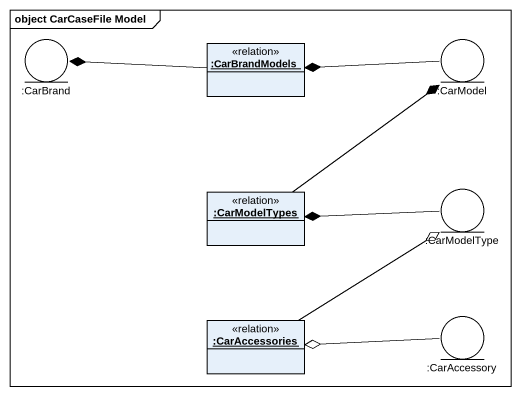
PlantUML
@startuml
mainframe object CarCaseFile Model
allowmixing
hide circle
hide empty members
entity ":CarBrand" as CarBrand
object ":CarBrandModels" as CarBrandModels <<relation>>
entity ":CarModel" as CarModel
entity ":CarModelType" as CarModelType
object ":CarModelTypes" as CarModelTypes <<relation>>
object ":CarAccessories" as CarAccessories <<relation>>
entity ":CarAccessory" as CarAccessory
CarBrandModels -left-* CarBrand
CarModel -left-* CarBrandModels
CarModelType -left-* CarModelTypes
CarModelTypes -up-* CarModel
CarAccessories -up-o CarModelType
CarAccessory -left-o CarAccessories
@enduml
